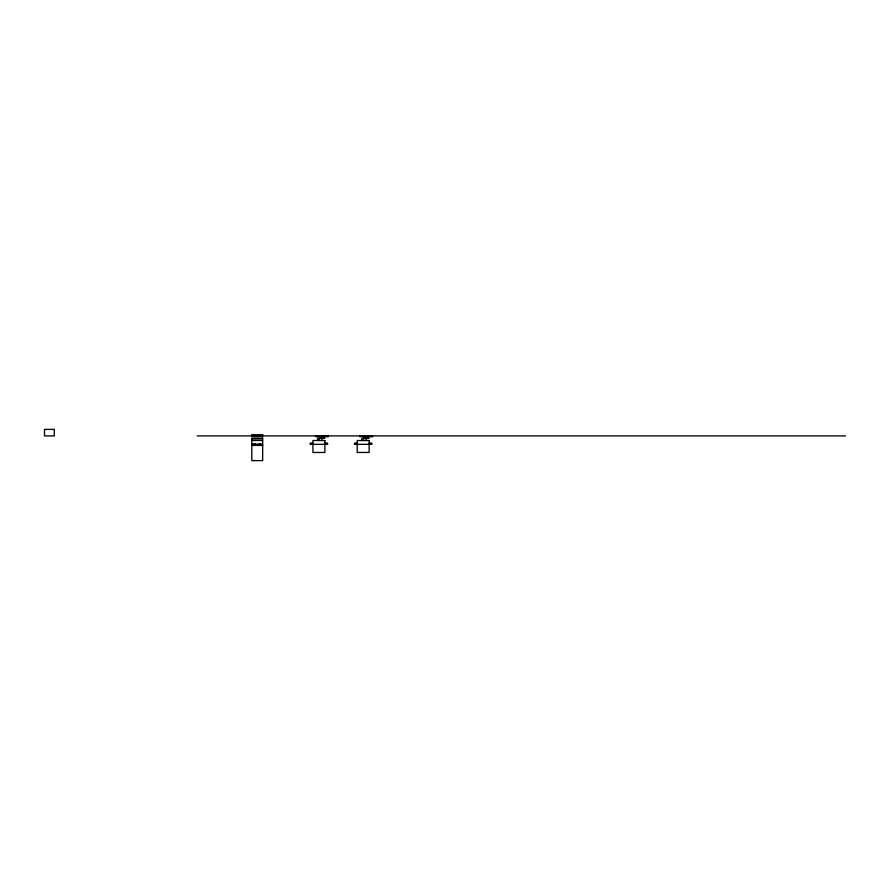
<?xml version="1.0" encoding="UTF-8"?>
<svg xmlns="http://www.w3.org/2000/svg" width="890" height="890" viewBox="0 0 890 890"><rect width="100%" height="100%" fill="white"/><g stroke="black" fill="none" stroke-linecap="round" stroke-linejoin="round"><path stroke-width="1.33" d="M251.525 434.709L262.939 434.709M251.525 435.8L262.939 435.8M197.257 435.9L845.5 435.9M320.556 436.723L323.226 436.723M364.811 436.723L367.481 436.723M317.574 438.347L324.872 438.347M369.116 438.347L361.818 438.347L361.796 440.517M251.803 438.892L262.661 438.892M251.803 440.517L262.661 440.517M312.935 443.231L310.221 443.231L310.221 444.321L327.598 444.321L327.598 443.231L324.883 443.231M357.179 443.231L354.465 443.231L354.465 444.321L371.842 444.321L371.842 443.231L369.128 443.231M251.803 444.054L262.661 444.054M251.803 445.412L262.661 445.412M359.671 435.833L372.576 435.966M315.427 435.833L328.321 435.966M359.682 436.656L372.576 436.779M315.438 436.656L328.332 436.779M364.099 437.78L368.182 437.824M319.855 437.78L323.938 437.824M371.23 443.231L371.23 444.321M366.146 438.347L366.146 440.517M363.465 438.347L363.465 440.517M355.077 443.231L355.077 444.321M326.986 443.231L326.986 444.321M321.891 438.347L321.891 440.517M319.221 438.347L319.221 440.517M317.552 438.347L317.552 440.517M310.832 443.231L310.832 444.321M260.325 444.054L260.325 445.412M259.246 444.054L259.246 445.412M255.219 444.054L255.219 445.412M254.139 444.054L254.139 445.412M54.279 429.38L44.5 429.38L44.5 435.9L54.279 435.9L54.279 429.38M262.661 438.069L251.803 438.069L251.803 460.62L262.661 460.62L262.661 438.069M324.883 440.517L312.935 440.517L312.935 452.465L324.883 452.465L324.883 440.517M369.128 440.517L357.179 440.517L357.179 452.465L369.128 452.465L369.128 440.517"/></g></svg>
